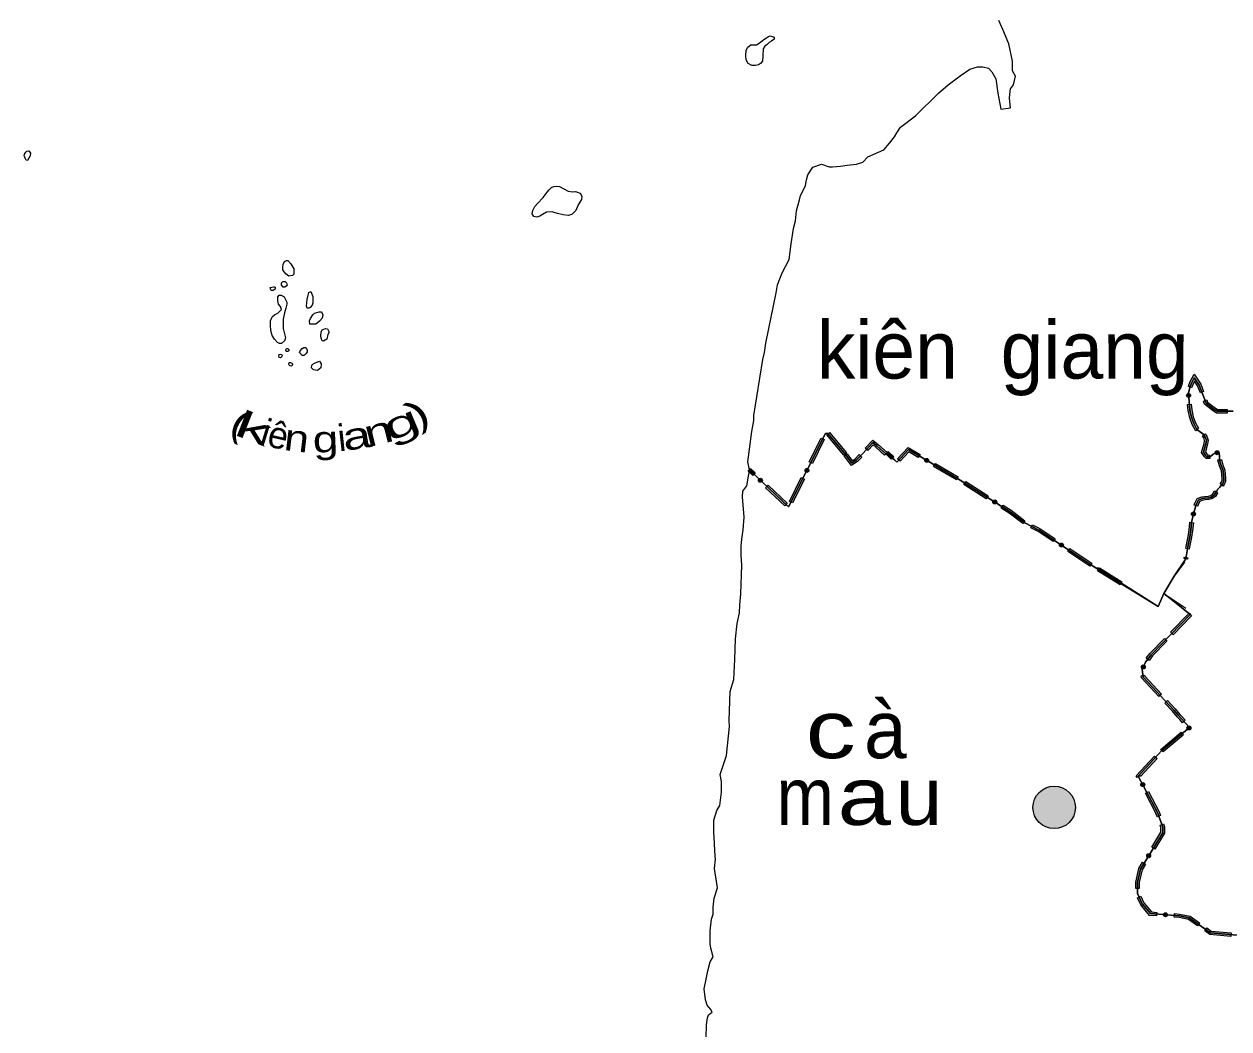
# Model space of a CAD drawing. Header units: metres. Extents: x -835890 to 1024355, y 79891 to 2211954.
# Drawn here: x -430630 to -294392, y 557610 to 671148 of the extents above; entities that cross this region are included whole.
import ezdxf
from ezdxf.enums import TextEntityAlignment as Align

# ---------------------------------------------------------------- set-up
doc = ezdxf.new("R2010")
doc.units = ezdxf.units.M
doc.header["$LTSCALE"] = 2200
for name, color, linetype, lineweight in [('11', 7, 'Continuous', 13), ('12', 7, 'Continuous', 13), ('15', 7, 'Continuous', 13), ('37', 7, 'Continuous', 13), ('38', 7, 'Continuous', 13), ('8', 7, 'Continuous', 13)]:
    doc.layers.add(name, color=color, linetype=linetype, lineweight=lineweight)
doc.layers.add('3', color=7, linetype='Continuous')

msp = doc.modelspace()

# ---------------------------------------------------------------- hatches: boundary and pattern name
at = {"layer": '37'}
for points in [[(-297620, 629480), (-297930, 630258), (-298285, 630794), (-298395, 630581), (-298581, 630116), (-298586, 630099), (-298970, 630210), (-298959, 630246), (-298759, 630747), (-298327, 631583), (-297574, 630444), (-297248, 629629)], [(-298934, 628959, 1), (-298967, 629407, 1)], [(-298668, 628209), (-298597, 627565), (-298443, 626786), (-298165, 626089), (-297844, 625482), (-297877, 625507), (-298121, 625190), (-298157, 625218), (-298528, 625921), (-298828, 626672), (-298992, 627504), (-299065, 628165)], [(-294596, 627203), (-294668, 627203), (-295789, 627203), (-296278, 627530), (-297149, 628198), (-297276, 628548), (-296900, 628685), (-296813, 628445), (-296045, 627856), (-295667, 627603), (-294668, 627603), (-294596, 627603)], [(-340146, 624196), (-341489, 621513), (-341847, 621693), (-340504, 624375)], [(-337924, 622450), (-339867, 624736), (-339562, 624995), (-337619, 622709)], [(-333323, 622437), (-334285, 623317), (-334630, 623593), (-335217, 622955), (-335512, 623226), (-334671, 624139), (-334025, 623621), (-333053, 622732)], [(-297078, 624832), (-296882, 624582), (-296725, 624144), (-296813, 623675), (-297045, 622817), (-296847, 622506), (-296795, 622453), (-296726, 622453), (-296618, 622471), (-296552, 622077), (-296693, 622053), (-296961, 622053), (-297162, 622255), (-297477, 622752), (-297203, 623764), (-297138, 624111), (-297237, 624386), (-297393, 624585)], [(-332566, 621982), (-333188, 622584), (-332910, 622872), (-332288, 622269)], [(-329514, 622175), (-330589, 622808), (-331573, 621766), (-331864, 622040), (-330661, 623314), (-329311, 622520)], [(-295501, 622718, 1), (-295951, 622718, 1)], [(-335911, 622223), (-336406, 621729), (-337076, 621259), (-337886, 622359), (-337564, 622596), (-336986, 621811), (-336664, 622036), (-336194, 622506)], [(-328744, 621955, 1), (-328357, 621726, 1)], [(-325205, 619639), (-327790, 621161), (-327587, 621506), (-325002, 619984)], [(-295245, 621923), (-295245, 621941), (-295086, 621345), (-294848, 620759), (-294760, 619833), (-294760, 619438), (-294917, 619123), (-295060, 618945), (-295372, 619194), (-295256, 619340), (-295160, 619532), (-295160, 619814), (-295241, 620663), (-295467, 621218), (-295645, 621889), (-295645, 621923)], [(-348235, 620138), (-348758, 620632), (-348483, 620922), (-347960, 620429)], [(-342384, 619725), (-343727, 617042), (-344085, 617222), (-342742, 619904)], [(-342216, 620508, 1), (-342015, 620910, 1)], [(-347534, 619752, 1), (-347207, 619443, 1)], [(-344599, 616706), (-346781, 618765), (-346506, 619056), (-344325, 616997)], [(-321822, 617517), (-324358, 619119), (-324145, 619457), (-321608, 617855)], [(-321060, 617272, 1), (-320679, 617032, 1)], [(-295660, 618179), (-295676, 618154), (-295907, 617782), (-296266, 617525), (-296654, 617428), (-297086, 617385), (-297353, 617346), (-297681, 617215), (-297892, 616791), (-297921, 616694), (-298305, 616808), (-298266, 616938), (-297971, 617529), (-297457, 617736), (-297134, 617782), (-296723, 617823), (-296437, 617895), (-296205, 618061), (-296015, 618365), (-295999, 618391)], [(-317706, 614717), (-319232, 615882), (-320131, 616449), (-319917, 616787), (-319003, 616210), (-317464, 615035)], [(-298462, 615577, 1), (-298334, 616008, 1)], [(-314265, 612668), (-315970, 613806), (-316796, 614226), (-316615, 614582), (-315768, 614152), (-314043, 613001)], [(-298410, 614776), (-298408, 614785), (-298492, 613943), (-298620, 613174), (-298830, 612032), (-298868, 611818), (-299262, 611887), (-299224, 612103), (-299014, 613243), (-298888, 613996), (-298804, 614844), (-298802, 614854)], [(-313510, 612404, 1), (-313135, 612154, 1)], [(-310107, 609891), (-312602, 611557), (-312380, 611890), (-309885, 610224)], [(-299042, 610833), (-299066, 610699), (-299460, 610769), (-299436, 610902)], [(-306701, 607781), (-309252, 609359), (-309042, 609699), (-306491, 608121)], [(-298612, 604296), (-300709, 602151), (-300995, 602430), (-298898, 604576)], [(-301408, 601435), (-303041, 599764), (-303423, 599255), (-303743, 599495), (-303345, 600025), (-301694, 601715)], [(-304161, 598302, 1), (-303977, 598713, 1)], [(-303925, 597565), (-303912, 597461), (-302031, 595435), (-302324, 595162), (-304294, 597284), (-304322, 597517)], [(-301350, 594702), (-300478, 593763), (-299953, 593151), (-299655, 592824), (-299336, 592477), (-299631, 592207), (-299950, 592554), (-300253, 592886), (-300777, 593496), (-301644, 594430)], [(-299083, 591467, 1), (-298738, 591756, 1)], [(-299549, 590816), (-301826, 588906), (-301828, 588904), (-302121, 589176), (-302102, 589196), (-299806, 591122)], [(-302507, 588171), (-304395, 586134), (-304424, 586188), (-304777, 586000), (-304882, 586197), (-302801, 588442)], [(-304025, 585013, 1), (-304236, 585410, 1)], [(-303484, 584423), (-302271, 582148), (-302122, 581720), (-302500, 581589), (-302638, 581988), (-303837, 584235)], [(-301794, 580776), (-301674, 580431), (-301674, 579707), (-302770, 577925), (-303111, 578135), (-302074, 579821), (-302074, 580364), (-302172, 580645)], [(-303818, 576222), (-304218, 575572), (-304522, 574148), (-304522, 573478), (-304922, 573478), (-304922, 574191), (-304594, 575723), (-304159, 576431)], [(-303582, 576987, 1), (-303347, 577370, 1)], [(-304365, 572599), (-304024, 571850), (-303161, 570825), (-302549, 570779), (-302579, 570380), (-303358, 570438), (-304366, 571634), (-304729, 572433)], [(-301342, 570490, 1), (-301791, 570523, 1)], [(-300555, 570632), (-299968, 570589), (-298791, 570360), (-297713, 569593), (-297944, 569267), (-298953, 569984), (-300021, 570191), (-300584, 570233)], [(-296898, 569014), (-296402, 568662), (-294127, 568448), (-294165, 568050), (-296546, 568274), (-297129, 568688)]]:
    msp.add_hatch(color=256, dxfattribs=at).paths.add_polyline_path(points)
at = {"layer": '8'}
msp.add_hatch(color=256, dxfattribs=at).paths.add_polyline_path([(-311747, 582635, 1), (-316547, 582635, 1)])

# ---------------------------------------------------------------- linework, layer by layer
at = {"layer": '11'}
for points in [[(-350862, 591781), (-350890, 592459), (-350777, 595740), (-350382, 597098), (-350270, 599361), (-350185, 601680), (-350016, 603433), (-349734, 604621), (-349677, 605526), (-349564, 606771), (-349480, 609995), (-349536, 611126), (-349536, 612144), (-349480, 612936), (-349310, 614011), (-349198, 615425), (-349395, 617745), (-349339, 618367), (-348887, 618989), (-348718, 620064), (-348605, 620686), (-348620, 620778), (-344180, 616585), (-340020, 624894), (-339739, 624894), (-337725, 622477), (-337031, 621535), (-336535, 621882), (-335791, 622626), (-334651, 623866), (-334188, 623496), (-333188, 622584), (-332188, 621895), (-331947, 621661), (-330625, 623061), (-324790, 619628), (-319117, 616046), (-317486, 614800), (-315869, 613979), (-309931, 610014), (-306596, 607951), (-302400, 605355), (-301732, 606791), (-300732, 606000), (-298755, 604436), (-303193, 599895), (-303826, 599051), (-304204, 598208), (-304103, 597372), (-300628, 593629), (-300103, 593018), (-299802, 592689), (-298856, 591658), (-301964, 589051), (-304639, 586165), (-302455, 582068), (-301874, 580397), (-301874, 579764), (-304406, 575647), (-304722, 574170), (-304722, 573431), (-304722, 572903), (-304195, 571742), (-303260, 570631), (-299994, 570390), (-298872, 570172), (-296474, 568468), (-293044, 568146)], [(-353513, 556653), (-353457, 558067), (-353344, 558859), (-353231, 559199), (-352836, 559481), (-353006, 559821), (-353401, 560273), (-353570, 560896), (-353711, 562140), (-353485, 563215), (-353316, 564176), (-353034, 565195), (-352695, 565760), (-352977, 566722), (-353034, 567231), (-353034, 567966), (-353034, 568702), (-352893, 570003), (-352724, 570568), (-352724, 571360), (-352611, 572378), (-352216, 573566), (-352554, 575716), (-352442, 576791), (-352470, 577130), (-352639, 579902), (-352639, 581203), (-352300, 582278), (-351962, 582843), (-351765, 584371), (-351765, 585558), (-351934, 586350), (-351200, 588500), (-350862, 591781)]]:
    msp.add_lwpolyline(points, dxfattribs=at)
at = {"layer": '12'}
for points in [[(-293044, 568146), (-296474, 568468), (-298872, 570172), (-299994, 570390), (-303260, 570631), (-304195, 571742), (-304722, 572903), (-304722, 573431), (-304722, 574170), (-304406, 575647), (-301874, 579764), (-301874, 580397), (-302455, 582068), (-304639, 586165), (-301964, 589051), (-298856, 591658), (-299802, 592689), (-300103, 593018), (-300628, 593629), (-304103, 597372), (-304204, 598208), (-303826, 599051), (-303193, 599895), (-298755, 604436), (-300732, 606000), (-301732, 606791), (-300586, 608777), (-299263, 610734), (-299027, 612068), (-298817, 613209), (-298690, 613970), (-298606, 614815), (-298437, 615660), (-298079, 616865), (-297826, 617372), (-297405, 617541), (-297110, 617583), (-296688, 617625), (-296351, 617710), (-296056, 617921), (-295845, 618259), (-295635, 618598), (-295424, 618809), (-295087, 619232), (-294960, 619485), (-294960, 619823), (-295045, 620711), (-295277, 621281), (-295445, 621915), (-295445, 622380), (-295487, 622676), (-295656, 622718), (-295867, 622718), (-296162, 622549), (-296457, 622296), (-296709, 622253), (-296878, 622253), (-297004, 622380), (-297261, 622785), (-297008, 623720), (-296932, 624127), (-297059, 624484), (-297339, 624840), (-298001, 625350), (-298346, 626005), (-298635, 626729), (-298795, 627535), (-298900, 628492), (-298973, 629480), (-298770, 630181), (-298577, 630664), (-298306, 631189)], [(-298306, 631189), (-297752, 630351), (-297366, 629385), (-296981, 628321), (-296162, 627693), (-295728, 627403), (-294668, 627403), (-293897, 627403)]]:
    msp.add_lwpolyline(points, dxfattribs=at)
at = {"layer": '15'}
for points in [[(-331934, 658868), (-331539, 659490), (-329819, 660791), (-327224, 663337), (-326152, 664298), (-324798, 665317), (-323669, 666052), (-322823, 666335), (-322203, 666335), (-321582, 666165), (-321187, 665769), (-320736, 664977), (-320510, 663337), (-320172, 661527), (-319071, 661696), (-319184, 662771), (-319128, 663563), (-319071, 663846), (-318733, 664298), (-318507, 665260), (-318846, 665882), (-318846, 666957), (-319269, 668937), (-319946, 670521), (-320397, 671539)], [(-298973, 629480), (-298900, 628492), (-298795, 627535), (-298635, 626729), (-298346, 626005), (-298001, 625350), (-297339, 624840), (-297059, 624484), (-296932, 624127), (-297008, 623720), (-297261, 622785), (-297004, 622380), (-296878, 622253), (-296709, 622253), (-296457, 622296), (-296162, 622549), (-295867, 622718), (-295656, 622718), (-295487, 622676), (-295445, 622380), (-295445, 621915), (-295277, 621281), (-295045, 620711), (-294960, 619823), (-294960, 619485), (-295087, 619232), (-295424, 618809), (-295635, 618598), (-295845, 618259), (-296056, 617921), (-296351, 617710), (-296688, 617625), (-297110, 617583), (-297405, 617541), (-297826, 617372), (-298079, 616865), (-298437, 615660), (-298606, 614815), (-298690, 613970), (-298817, 613209), (-299027, 612068), (-299263, 610734), (-300586, 608777), (-301732, 606791), (-302400, 605355), (-306596, 607951), (-309931, 610014), (-315869, 613979), (-317486, 614800), (-319117, 616046), (-324790, 619628), (-330625, 623061), (-331947, 621661), (-332188, 621895), (-333188, 622584), (-334188, 623496), (-334651, 623866), (-335791, 622626), (-336535, 621882), (-337031, 621535), (-337725, 622477), (-339739, 624894), (-340020, 624894), (-344180, 616585), (-348620, 620778), (-348774, 621704), (-348351, 625098), (-348126, 626343), (-348126, 626908), (-347082, 633244), (-346913, 634036), (-346744, 635110), (-345587, 640767), (-345418, 641672), (-344910, 643030), (-344120, 644557), (-343895, 646310), (-343641, 648064), (-343415, 648912), (-343302, 650044), (-343133, 650609), (-342964, 651288), (-342851, 651797), (-342512, 652420), (-342287, 652929), (-342174, 653551), (-342005, 654117), (-341440, 654965), (-340453, 655304), (-339607, 655022), (-339381, 655022), (-339212, 655022), (-338309, 655078), (-337576, 655191), (-336504, 655304), (-335771, 655531), (-335206, 656153), (-333401, 656945), (-332781, 657680), (-332216, 658416), (-331934, 658868)], [(-293897, 627403), (-294668, 627403), (-295728, 627403), (-296162, 627693), (-296981, 628321), (-297366, 629385), (-297752, 630351), (-298306, 631189), (-298577, 630664), (-298770, 630181), (-298973, 629480)]]:
    msp.add_lwpolyline(points, dxfattribs=at)
for points in [[(-348452, 668797), (-347813, 668797), (-347501, 668985), (-347314, 669141), (-347173, 669251), (-346986, 669391), (-346674, 669610), (-346456, 669766), (-346269, 669829), (-345832, 669672), (-345832, 669454), (-346113, 669219), (-346378, 669079), (-346612, 668860), (-346861, 668641), (-347048, 668344), (-347080, 667594), (-347142, 666954), (-347376, 666688), (-347579, 666548), (-347937, 666470), (-348343, 666485), (-348764, 666704), (-348998, 667095), (-349029, 667579), (-348966, 668204), (-348795, 668532)], [(-430630, 656304), (-430569, 656458), (-430415, 656674), (-430323, 656797), (-430107, 656828), (-429892, 656550), (-429954, 656273), (-430077, 655995), (-430261, 655749), (-430384, 655780), (-430507, 655995)], [(-372577, 650894), (-371935, 651568), (-371690, 651875), (-371476, 652151), (-371262, 652427), (-370987, 652672), (-370711, 652794), (-370436, 652825), (-370100, 652794), (-369579, 652518), (-369090, 652273), (-368601, 652212), (-368264, 652243), (-367744, 652059), (-367560, 651691), (-367591, 651323), (-367958, 650741), (-368233, 650097), (-368692, 649637), (-369121, 649515), (-369671, 649607), (-370314, 649729), (-370681, 649852), (-370925, 649944), (-371568, 649882), (-372027, 649637), (-372302, 649453), (-372639, 649331), (-373006, 649423), (-373189, 649699), (-373097, 650097), (-372883, 650526)], [(-400984, 642887), (-401213, 643162), (-401373, 643398), (-401373, 643673), (-401327, 643995), (-401190, 644316), (-400961, 644454), (-400824, 644454), (-400457, 644041), (-400137, 643490), (-400137, 643215), (-400137, 642893), (-400274, 642756), (-400686, 642664)], [(-401510, 641930), (-401419, 642021), (-401327, 642067), (-401098, 642067), (-400961, 641930), (-400869, 641608), (-401144, 641425), (-401327, 641425), (-401510, 641700)], [(-402746, 641104), (-402792, 641379), (-402425, 641471), (-402334, 641471), (-402242, 641425), (-402242, 641195), (-402471, 641058), (-402654, 641058)], [(-401647, 639222), (-401876, 639498), (-401922, 639911), (-401922, 640140), (-401922, 640324), (-401785, 640507), (-401556, 640507), (-401235, 640324), (-400915, 639727), (-400915, 639498), (-401052, 639039), (-401190, 638534), (-401327, 637800), (-401327, 636744), (-401075, 635689), (-401167, 635367), (-401533, 635046), (-401762, 635046), (-401991, 635184), (-402311, 635551), (-402586, 635964), (-402723, 636515), (-402769, 637111), (-402769, 637616), (-402586, 638075), (-402311, 638304), (-401945, 638488), (-401716, 638717), (-401533, 638901)], [(-398695, 639268), (-398604, 640048), (-398512, 640507), (-398421, 640828), (-398192, 640920), (-397963, 640369), (-397963, 640002), (-397963, 639635), (-398055, 639406), (-398283, 639130), (-398421, 639039), (-398604, 639039)], [(-398329, 637249), (-398375, 637616), (-398238, 637891), (-397963, 638304), (-397780, 638488), (-397277, 638626), (-397002, 638626), (-396865, 638304), (-396910, 637937), (-397231, 637570), (-397643, 637249), (-397917, 637249)], [(-396407, 635551), (-396773, 635322), (-396910, 635367), (-397048, 635643), (-397093, 635918), (-397048, 636331), (-396910, 636606), (-396544, 636744), (-396315, 636698), (-396132, 636331), (-396270, 636056)], [(-401814, 633694), (-401780, 633796), (-401678, 633847), (-401526, 633813), (-401458, 633728), (-401475, 633575), (-401644, 633456), (-401780, 633490)], [(-401051, 634340), (-400949, 634476), (-400796, 634493), (-400677, 634391), (-400677, 634221), (-400813, 634153), (-400949, 634153), (-401051, 634221)], [(-399199, 633715), (-399473, 634037), (-399428, 634220), (-399199, 634496), (-399016, 634587), (-398787, 634587), (-398604, 634358), (-398604, 634128), (-398741, 633945), (-398878, 633761), (-399016, 633715)], [(-400644, 632895), (-400491, 632929), (-400338, 632844), (-400270, 632759), (-400321, 632589), (-400474, 632487), (-400627, 632555), (-400694, 632725)], [(-397963, 632706), (-397734, 632889), (-397231, 633073), (-397048, 632752), (-397093, 632293), (-397460, 632017), (-397917, 632063), (-398146, 632293), (-398100, 632614)]]:
    msp.add_lwpolyline(points, close=True, dxfattribs=at)
at = {"layer": '37'}
for points in [[(-297620, 629480), (-297930, 630258), (-298285, 630794), (-298395, 630581), (-298581, 630116), (-298586, 630099), (-298970, 630210), (-298959, 630246), (-298759, 630747), (-298327, 631583), (-297574, 630444), (-297248, 629629)], [(-298668, 628209), (-298597, 627565), (-298443, 626786), (-298165, 626089), (-297844, 625482), (-297877, 625507), (-298121, 625190), (-298157, 625218), (-298528, 625921), (-298828, 626672), (-298992, 627504), (-299065, 628165)], [(-294596, 627203), (-294668, 627203), (-295789, 627203), (-296278, 627530), (-297149, 628198), (-297276, 628548), (-296900, 628685), (-296813, 628445), (-296045, 627856), (-295667, 627603), (-294668, 627603), (-294596, 627603)], [(-340146, 624196), (-341489, 621513), (-341847, 621693), (-340504, 624375)], [(-337924, 622450), (-339867, 624736), (-339562, 624995), (-337619, 622709)], [(-333323, 622437), (-334285, 623317), (-334630, 623593), (-335217, 622955), (-335512, 623226), (-334671, 624139), (-334025, 623621), (-333053, 622732)], [(-297078, 624832), (-296882, 624582), (-296725, 624144), (-296813, 623675), (-297045, 622817), (-296847, 622506), (-296795, 622453), (-296726, 622453), (-296618, 622471), (-296552, 622077), (-296693, 622053), (-296961, 622053), (-297162, 622255), (-297477, 622752), (-297203, 623764), (-297138, 624111), (-297237, 624386), (-297393, 624585)], [(-332566, 621982), (-333188, 622584), (-332910, 622872), (-332288, 622269)], [(-329514, 622175), (-330589, 622808), (-331573, 621766), (-331864, 622040), (-330661, 623314), (-329311, 622520)], [(-335911, 622223), (-336406, 621729), (-337076, 621259), (-337886, 622359), (-337564, 622596), (-336986, 621811), (-336664, 622036), (-336194, 622506)], [(-325205, 619639), (-327790, 621161), (-327587, 621506), (-325002, 619984)], [(-295245, 621923), (-295245, 621941), (-295086, 621345), (-294848, 620759), (-294760, 619833), (-294760, 619438), (-294917, 619123), (-295060, 618945), (-295372, 619194), (-295256, 619340), (-295160, 619532), (-295160, 619814), (-295241, 620663), (-295467, 621218), (-295645, 621889), (-295645, 621923)], [(-348235, 620138), (-348758, 620632), (-348483, 620922), (-347960, 620429)], [(-342384, 619725), (-343727, 617042), (-344085, 617222), (-342742, 619904)], [(-344599, 616706), (-346781, 618765), (-346506, 619056), (-344325, 616997)], [(-321822, 617517), (-324358, 619119), (-324145, 619457), (-321608, 617855)], [(-295660, 618179), (-295676, 618154), (-295907, 617782), (-296266, 617525), (-296654, 617428), (-297086, 617385), (-297353, 617346), (-297681, 617215), (-297892, 616791), (-297921, 616694), (-298305, 616808), (-298266, 616938), (-297971, 617529), (-297457, 617736), (-297134, 617782), (-296723, 617823), (-296437, 617895), (-296205, 618061), (-296015, 618365), (-295999, 618391)], [(-317706, 614717), (-319232, 615882), (-320131, 616449), (-319917, 616787), (-319003, 616210), (-317464, 615035)], [(-314265, 612668), (-315970, 613806), (-316796, 614226), (-316615, 614582), (-315768, 614152), (-314043, 613001)], [(-298410, 614776), (-298408, 614785), (-298492, 613943), (-298620, 613174), (-298830, 612032), (-298868, 611818), (-299262, 611887), (-299224, 612103), (-299014, 613243), (-298888, 613996), (-298804, 614844), (-298802, 614854)], [(-310107, 609891), (-312602, 611557), (-312380, 611890), (-309885, 610224)], [(-299042, 610833), (-299066, 610699), (-299460, 610769), (-299436, 610902)], [(-306701, 607781), (-309252, 609359), (-309042, 609699), (-306491, 608121)], [(-298612, 604296), (-300709, 602151), (-300995, 602430), (-298898, 604576)], [(-301408, 601435), (-303041, 599764), (-303423, 599255), (-303743, 599495), (-303345, 600025), (-301694, 601715)], [(-303925, 597565), (-303912, 597461), (-302031, 595435), (-302324, 595162), (-304294, 597284), (-304322, 597517)], [(-301350, 594702), (-300478, 593763), (-299953, 593151), (-299655, 592824), (-299336, 592477), (-299631, 592207), (-299950, 592554), (-300253, 592886), (-300777, 593496), (-301644, 594430)], [(-299549, 590816), (-301826, 588906), (-301828, 588904), (-302121, 589176), (-302102, 589196), (-299806, 591122)], [(-302507, 588171), (-304395, 586134), (-304424, 586188), (-304777, 586000), (-304882, 586197), (-302801, 588442)], [(-303484, 584423), (-302271, 582148), (-302122, 581720), (-302500, 581589), (-302638, 581988), (-303837, 584235)], [(-301794, 580776), (-301674, 580431), (-301674, 579707), (-302770, 577925), (-303111, 578135), (-302074, 579821), (-302074, 580364), (-302172, 580645)], [(-303818, 576222), (-304218, 575572), (-304522, 574148), (-304522, 573478), (-304922, 573478), (-304922, 574191), (-304594, 575723), (-304159, 576431)], [(-304365, 572599), (-304024, 571850), (-303161, 570825), (-302549, 570779), (-302579, 570380), (-303358, 570438), (-304366, 571634), (-304729, 572433)], [(-300555, 570632), (-299968, 570589), (-298791, 570360), (-297713, 569593), (-297944, 569267), (-298953, 569984), (-300021, 570191), (-300584, 570233)], [(-296898, 569014), (-296402, 568662), (-294127, 568448), (-294165, 568050), (-296546, 568274), (-297129, 568688)]]:
    msp.add_lwpolyline(points, close=True, dxfattribs=at)
for centre in [(-298951, 629183), (-295726, 622718), (-328551, 621840), (-342115, 620709), (-347371, 619597), (-320869, 617152), (-298398, 615793), (-313323, 612279), (-304069, 598508), (-298911, 591612), (-304130, 585212), (-303465, 577178), (-301567, 570506)]:
    msp.add_circle(centre, 225, dxfattribs=at)
at = {"layer": '38'}
for p, q in [((-302400, 605355), (-309292, 609713)), ((-301732, 606791), (-299276, 605158))]:
    msp.add_line(p, q, dxfattribs=at)
msp.add_lwpolyline([(-299418, 610360), (-300586, 608777), (-301732, 606791), (-302400, 605355)], dxfattribs=at)
at = {"layer": '8'}
msp.add_circle((-314147, 582635), 2400, dxfattribs=at)

# ---------------------------------------------------------------- texts
at = {"layer": '3'}
for s, p in [('kiên  giang', (-319963, 631093)), ('à', (-333242, 588197))]:
    msp.add_text(s, height=6500, dxfattribs=at).set_placement(p, align=Align.CENTER)
for s, rotation, width, p in [(')', 33.926, 1.5, (-385331, 625991)), ('(', 334.099, 1.3, (-406819, 624741)), ('k', 338.522, 1.95, (-405238, 624101)), ('g', 22.799, 1.8, (-387447, 624685)), ('a', 8.879, 1.45, (-392796, 623156)), ('n', 14.056, 1.45, (-390213, 623700)), ('n', 353.309, 1.25, (-399963, 622871)), ('g', 2.289, 1.3, (-396484, 622759))]:
    msp.add_text(s, height=3000, rotation=rotation, dxfattribs=dict(at, width=width)).set_placement(p, align=Align.CENTER)
for s, rotation, p in [('i', 342.816, (-403695, 623601)), ('ê', 347.053, (-402202, 623230)), ('i', 6.246, (-394555, 622915))]:
    msp.add_text(s, height=3000, rotation=rotation, dxfattribs=at).set_placement(p, align=Align.CENTER)
for s, width, p in [('c', 1.3, (-339426, 588197)), ('m', 0.9, (-342300, 580657)), ('a', 1.25, (-335623, 580657)), ('u', 1.1, (-329439, 580657))]:
    msp.add_text(s, height=6500, dxfattribs=dict(at, width=width)).set_placement(p, align=Align.CENTER)

doc.saveas('drawing.dxf')
